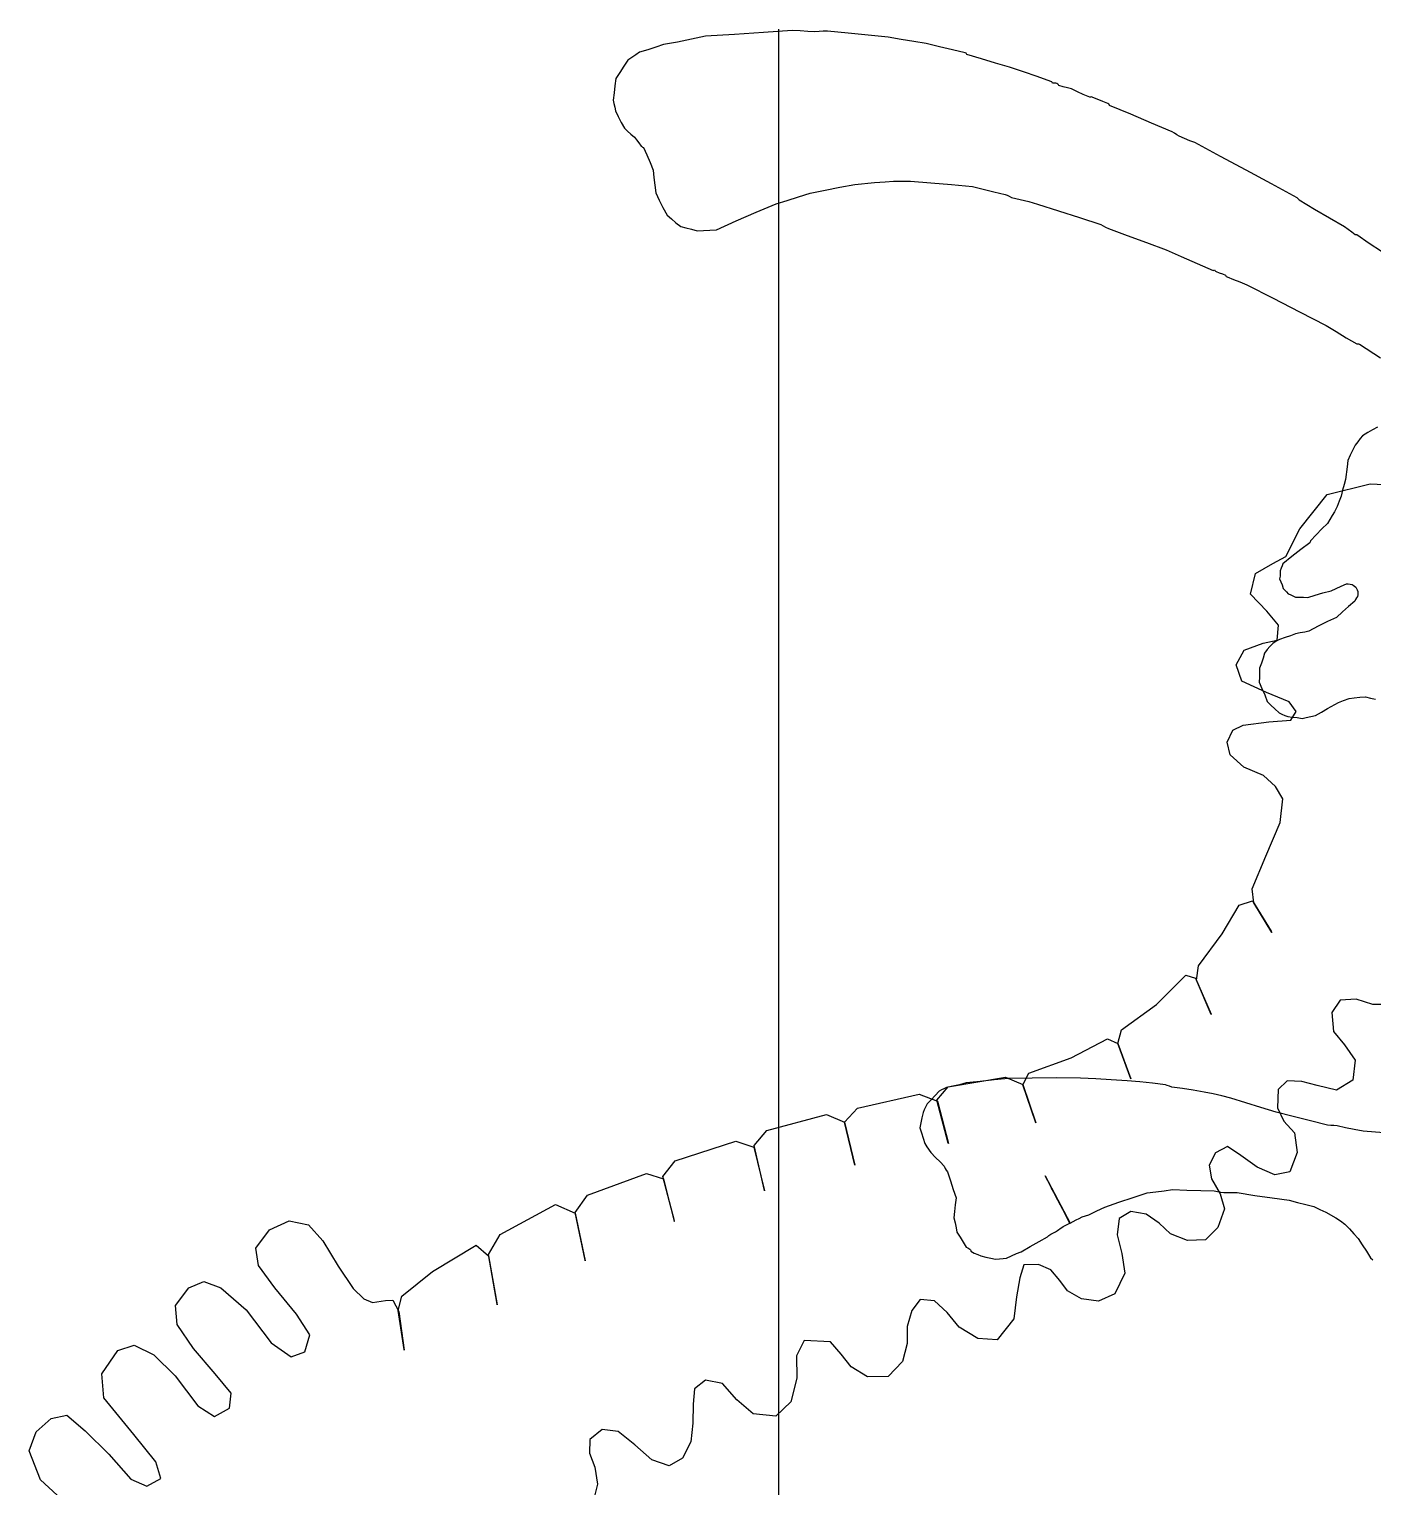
# Model space of a CAD drawing. Extents: x 0 to 192, y -79 to 48.
# Drawn here: x 61.33 to 95.93, y -42.07 to -4.54 of the extents above; entities that cross this region are included whole.
import ezdxf

# ---------------------------------------------------------------- set-up
doc = ezdxf.new("R2010")
doc.units = 0
doc.layers.add('1', color=7, linetype='CONTINUOUS')

msp = doc.modelspace()

# ---------------------------------------------------------------- linework, layer by layer
at = {"layer": '1', "color": 1, "linetype": 'CONTINUOUS'}
for p, q in [((78.0261, -4.872), (77.6612, -4.9374)), ((78.3872, -4.7999), (78.0261, -4.872)), ((78.7466, -4.7219), (78.3872, -4.7999)), ((79.4934, -4.6776), (78.7466, -4.7219)), ((80.2373, -4.626), (79.4934, -4.6776)), ((80.9786, -4.5687), (80.2373, -4.626)), ((80.6242, -4.5381), (80.6242, -79.3794)), ((81.1829, -4.5844), (80.9786, -4.5687)), ((81.3798, -4.5966), (81.1829, -4.5844)), ((81.5656, -4.6051), (81.3798, -4.5966)), ((81.6726, -4.5993), (81.5656, -4.6051)), ((81.78, -4.594), (81.6726, -4.5993)), ((81.8872, -4.5887), (81.78, -4.594)), ((82.4171, -4.6439), (81.8872, -4.5887)), ((82.9385, -4.695), (82.4171, -4.6439)), ((83.4502, -4.7443), (82.9385, -4.695)), ((83.7845, -4.8026), (83.4502, -4.7443)), ((84.1098, -4.8568), (83.7845, -4.8026)), ((84.4255, -4.9085), (84.1098, -4.8568)), ((76.949, -5.2006), (76.8488, -5.2683)), ((77.049, -5.1322), (76.949, -5.2006)), ((77.2623, -5.0712), (77.049, -5.1322)), ((77.4668, -5.0055), (77.2623, -5.0712)), ((77.6612, -4.9374), (77.4668, -5.0055)), ((84.7703, -4.9902), (84.4255, -4.9085)), ((85.1076, -5.0695), (84.7703, -4.9902)), ((85.434, -5.1449), (85.1076, -5.0695)), ((85.4546, -5.1568), (85.434, -5.1449)), ((85.4687, -5.1726), (85.4546, -5.1568)), ((85.477, -5.1907), (85.4687, -5.1726)), ((85.8514, -5.3033), (85.477, -5.1907)), ((76.6456, -5.4938), (76.543, -5.651)), ((76.7488, -5.3366), (76.6456, -5.4938)), ((76.8488, -5.2683), (76.7488, -5.3366)), ((86.2158, -5.4134), (85.8514, -5.3033)), ((86.572, -5.5189), (86.2158, -5.4134)), ((86.9333, -5.6372), (86.572, -5.5189)), ((76.416, -5.9945), (76.3924, -6.1809)), ((76.4398, -5.8079), (76.416, -5.9945)), ((76.543, -5.651), (76.4398, -5.8079)), ((87.2892, -5.7581), (86.9333, -5.6372)), ((87.6384, -5.882), (87.2892, -5.7581)), ((87.6599, -5.8944), (87.6384, -5.882)), ((87.6733, -5.9102), (87.6599, -5.8944)), ((87.6817, -5.928), (87.6733, -5.9102)), ((87.7261, -5.9295), (87.6817, -5.928)), ((87.7654, -5.933), (87.7261, -5.9295)), ((87.797, -5.9403), (87.7654, -5.933)), ((87.8183, -5.9526), (87.797, -5.9403)), ((87.8318, -5.9687), (87.8183, -5.9526)), ((87.8401, -5.9867), (87.8318, -5.9687)), ((87.9586, -6.0194), (87.8401, -5.9867)), ((76.3924, -6.1809), (76.3692, -6.3676)), ((76.3692, -6.3676), (76.3868, -6.4538)), ((88.0673, -6.0504), (87.9586, -6.0194)), ((88.1671, -6.0769), (88.0673, -6.0504)), ((88.3263, -6.1506), (88.1671, -6.0769)), ((88.4743, -6.2201), (88.3263, -6.1506)), ((88.6392, -6.2912), (88.4743, -6.2201)), ((88.6594, -6.2884), (88.6392, -6.2912)), ((88.6777, -6.2798), (88.6594, -6.2884)), ((88.8308, -6.341), (88.6777, -6.2798)), ((88.9742, -6.3996), (88.8308, -6.341)), ((76.3868, -6.4538), (76.408, -6.5469)), ((76.408, -6.5469), (76.4317, -6.6455)), ((76.4317, -6.6455), (76.4984, -6.7903)), ((89.1089, -6.4539), (88.9742, -6.3996)), ((89.1296, -6.4659), (89.1089, -6.4539)), ((89.1437, -6.482), (89.1296, -6.4659)), ((89.152, -6.4997), (89.1437, -6.482)), ((89.6972, -6.7308), (89.152, -6.4997)), ((90.2343, -6.9587), (89.6972, -6.7308)), ((76.4984, -6.7903), (76.5731, -6.9379)), ((76.5731, -6.9379), (76.6583, -7.0889)), ((76.6583, -7.0889), (76.7363, -7.1629)), ((90.7611, -7.1829), (90.2343, -6.9587)), ((76.7363, -7.1629), (76.8221, -7.2395)), ((76.8221, -7.2395), (76.9182, -7.3204)), ((76.9182, -7.3204), (76.9725, -7.3896)), ((76.9725, -7.3896), (77.0298, -7.4664)), ((77.0298, -7.4664), (77.0898, -7.5483)), ((90.8224, -7.2205), (90.7611, -7.1829)), ((90.8834, -7.2579), (90.8224, -7.2205)), ((90.9452, -7.2954), (90.8834, -7.2579)), ((91.0828, -7.3569), (90.9452, -7.2954)), ((91.2176, -7.4108), (91.0828, -7.3569)), ((91.3495, -7.4596), (91.2176, -7.4108)), ((92.0067, -7.8144), (91.3495, -7.4596)), ((77.0898, -7.5483), (77.1033, -7.5638)), ((77.1033, -7.5638), (77.1246, -7.5762)), ((77.1246, -7.5762), (77.1505, -7.5861)), ((77.1505, -7.5861), (77.2363, -7.7721)), ((77.2363, -7.7721), (77.3206, -7.9682)), ((92.6641, -8.1688), (92.0067, -7.8144)), ((77.3206, -7.9682), (77.3997, -8.1727)), ((77.3997, -8.1727), (77.4206, -8.3605)), ((93.3213, -8.5235), (92.6641, -8.1688)), ((77.4206, -8.3605), (77.4439, -8.5539)), ((77.4439, -8.5539), (77.4706, -8.7544)), ((81.8241, -8.6821), (82.207, -8.608)), ((82.207, -8.608), (82.5921, -8.5402)), ((82.5921, -8.5402), (83.1008, -8.4876)), ((83.1008, -8.4876), (83.3695, -8.4663)), ((83.3695, -8.4663), (83.5843, -8.4552)), ((83.5843, -8.4552), (83.8008, -8.4496)), ((83.8008, -8.4496), (84.0211, -8.4513)), ((84.0211, -8.4513), (84.545, -8.4944)), ((84.545, -8.4944), (85.0776, -8.5404)), ((85.0776, -8.5404), (85.6202, -8.5904)), ((85.6202, -8.5904), (85.894, -8.6611)), ((93.9786, -8.8784), (93.3213, -8.5235)), ((77.4706, -8.7544), (77.5567, -8.9406)), ((77.5567, -8.9406), (77.6511, -9.1314)), ((80.5626, -9.0383), (80.8506, -8.9487)), ((80.8506, -8.9487), (81.1439, -8.8576)), ((81.1439, -8.8576), (81.4446, -8.7628)), ((81.4446, -8.7628), (81.8241, -8.6821)), ((85.894, -8.6611), (86.1737, -8.7295)), ((86.1737, -8.7295), (86.46, -8.7946)), ((86.46, -8.7946), (86.5131, -8.8139)), ((86.5131, -8.8139), (86.5685, -8.8389)), ((86.5685, -8.8389), (86.6273, -8.8713)), ((86.6273, -8.8713), (86.8483, -8.9225)), ((86.8483, -8.9225), (87.0718, -8.9796)), ((87.0718, -8.9796), (87.2992, -9.0436)), ((94.0056, -8.903), (93.9786, -8.8784)), ((94.0213, -8.924), (94.0056, -8.903)), ((94.03, -8.9422), (94.0213, -8.924)), ((94.4235, -9.1776), (94.03, -8.9422)), ((77.6511, -9.1314), (77.7559, -9.3249)), ((77.7559, -9.3249), (77.8685, -9.4261)), ((79.536, -9.4747), (80.0483, -9.2536)), ((80.0483, -9.2536), (80.5626, -9.0383)), ((87.2992, -9.0436), (87.8371, -9.2122)), ((87.8371, -9.2122), (88.3781, -9.3858)), ((94.8146, -9.4071), (94.4235, -9.1776)), ((77.8685, -9.4261), (77.9869, -9.5251)), ((77.9869, -9.5251), (78.1118, -9.6207)), ((78.1118, -9.6207), (78.2432, -9.6543)), ((78.2432, -9.6543), (78.3858, -9.6917)), ((78.3858, -9.6917), (78.5359, -9.7319)), ((78.5359, -9.7319), (78.693, -9.7254)), ((78.693, -9.7254), (78.8576, -9.7153)), ((78.8576, -9.7153), (79.0269, -9.7027)), ((79.0269, -9.7027), (79.536, -9.4747)), ((88.3781, -9.3858), (88.9225, -9.5669)), ((88.9225, -9.5669), (88.9835, -9.6041)), ((88.9835, -9.6041), (89.0502, -9.6395)), ((89.0502, -9.6395), (89.124, -9.671)), ((89.124, -9.671), (89.6078, -9.8492)), ((95.2023, -9.6297), (94.8146, -9.4071)), ((95.2983, -9.6948), (95.2023, -9.6297)), ((95.3891, -9.7629), (95.2983, -9.6948)), ((89.6078, -9.8492), (90.1019, -10.0318)), ((90.1019, -10.0318), (90.6042, -10.2164)), ((95.4726, -9.8341), (95.3891, -9.7629)), ((95.4961, -9.8382), (95.4726, -9.8341)), ((95.5115, -9.8379), (95.4961, -9.8382)), ((95.5168, -9.8354), (95.5115, -9.8379)), ((95.8372, -10.0537), (95.5168, -9.8354)), ((96.154, -10.2651), (95.8372, -10.0537)), ((90.6042, -10.2164), (90.9982, -10.3919)), ((90.9982, -10.3919), (91.4041, -10.5713)), ((91.4041, -10.5713), (91.8167, -10.7534)), ((91.8167, -10.7534), (91.8224, -10.751)), ((91.8224, -10.751), (91.8351, -10.7451)), ((91.8351, -10.7451), (91.8529, -10.7368)), ((91.8529, -10.7368), (91.861, -10.7546)), ((91.861, -10.7546), (91.8753, -10.7704)), ((91.8753, -10.7704), (91.8962, -10.7823)), ((91.8962, -10.7823), (91.9753, -10.8119)), ((91.9753, -10.8119), (92.0546, -10.8407)), ((92.0546, -10.8407), (92.1338, -10.8705)), ((92.1338, -10.8705), (92.1422, -10.8884)), ((92.1422, -10.8884), (92.1561, -10.9038)), ((92.1561, -10.9038), (92.1767, -10.9163)), ((92.1767, -10.9163), (92.3381, -10.9801)), ((92.3381, -10.9801), (92.5082, -11.0485)), ((92.5082, -11.0485), (92.6878, -11.1194)), ((92.6878, -11.1194), (93.3593, -11.4675)), ((93.3593, -11.4675), (94.0407, -11.8173)), ((94.0407, -11.8173), (94.7308, -12.1721)), ((94.7308, -12.1721), (94.9838, -12.3251)), ((94.9838, -12.3251), (95.2468, -12.4826)), ((95.2468, -12.4826), (95.5182, -12.6425)), ((95.5182, -12.6425), (95.5388, -12.6392)), ((95.5388, -12.6392), (95.5626, -12.6438)), ((95.5626, -12.6438), (95.5893, -12.6533)), ((95.5893, -12.6533), (96.1273, -12.9972)), ((95.6672, -15.0084), (95.6058, -15.0801)), ((95.7977, -14.9263), (95.6672, -15.0084)), ((95.9242, -14.8524), (95.7977, -14.9263)), ((96.0481, -14.788), (95.9242, -14.8524)), ((95.4122, -15.3736), (95.3485, -15.5064)), ((95.4723, -15.2519), (95.4122, -15.3736)), ((95.5402, -15.161), (95.4723, -15.2519)), ((95.6058, -15.0801), (95.5402, -15.161)), ((95.2816, -15.6468), (95.2677, -15.8068)), ((95.3485, -15.5064), (95.2816, -15.6468)), ((95.2218, -16.135), (95.1882, -16.2665)), ((95.2677, -15.8068), (95.2218, -16.135)), ((94.757083, -16.5199), (95.85785, -16.244667)), ((95.1512, -16.4089), (95.1105, -16.559)), ((95.1882, -16.2665), (95.1512, -16.4089)), ((95.85785, -16.244667), (97.11745, -16.31235)), ((94.052183, -17.4083), (94.757083, -16.5199)), ((95.0078, -16.8259), (94.9463, -16.9642)), ((95.0621, -16.6913), (95.0078, -16.8259)), ((95.1105, -16.559), (95.0621, -16.6913)), ((94.8179, -17.1612), (94.7587, -17.2703)), ((94.881, -17.0597), (94.8179, -17.1612)), ((94.9463, -16.9642), (94.881, -17.0597)), ((93.689667, -18.112283), (94.052183, -17.4083)), ((94.4736, -17.5551), (94.3261, -17.7111)), ((94.6182, -17.4074), (94.4736, -17.5551)), ((94.7587, -17.2703), (94.6182, -17.4074)), ((94.0786, -17.935), (93.8476, -18.114)), ((94.3063, -17.7639), (94.0786, -17.935)), ((94.3163, -17.7372), (94.3063, -17.7639)), ((94.3231, -17.7189), (94.3163, -17.7372)), ((94.3261, -17.7111), (94.3231, -17.7189)), ((92.90605, -18.551517), (93.354933, -18.299017)), ((93.354933, -18.299017), (93.689667, -18.112283)), ((93.593, -18.3563), (93.5709, -18.4171)), ((93.6124, -18.3038), (93.593, -18.3563)), ((93.8476, -18.114), (93.6124, -18.3038)), ((92.778867, -19.0882), (92.90605, -18.551517)), ((93.5402, -18.6218), (93.529, -18.6931)), ((93.529, -18.6931), (93.5622, -18.7652)), ((93.5456, -18.5537), (93.5402, -18.6218)), ((93.5709, -18.4171), (93.5444, -18.4881)), ((93.5444, -18.4881), (93.5456, -18.5537)), ((93.5622, -18.7652), (93.5928, -18.8457)), ((93.2001, -19.5269), (92.778867, -19.0882)), ((93.5928, -18.8457), (93.6195, -18.9362)), ((93.6195, -18.9362), (93.6625, -18.9824)), ((93.6625, -18.9824), (93.7054, -19.0282)), ((93.7054, -19.0282), (93.7488, -19.0741)), ((93.7488, -19.0741), (93.8042, -19.099)), ((93.8042, -19.099), (93.8683, -19.129)), ((93.8683, -19.129), (93.9422, -19.16)), ((94.2538, -19.1701), (94.4451, -19.11)), ((94.4451, -19.11), (94.6459, -19.0547)), ((94.6459, -19.0547), (94.856, -19.0016)), ((94.856, -19.0016), (94.9826, -18.9433)), ((94.9826, -18.9433), (95.1144, -18.8824)), ((95.1144, -18.8824), (95.2537, -18.818)), ((95.2537, -18.818), (95.2981, -18.8196)), ((95.2981, -18.8196), (95.3455, -18.8262)), ((95.3455, -18.8262), (95.3955, -18.8403)), ((95.3955, -18.8403), (95.4246, -18.8554)), ((95.4246, -18.8554), (95.4568, -18.878)), ((95.4568, -18.878), (95.4917, -18.9057)), ((95.4917, -18.9057), (95.5084, -18.9419)), ((95.5084, -18.9419), (95.5251, -18.9782)), ((95.5251, -18.9782), (95.5418, -19.0143)), ((95.5389, -19.1034), (95.5376, -19.1478)), ((95.5401, -19.0586), (95.5389, -19.1034)), ((95.5418, -19.0143), (95.5401, -19.0586)), ((93.9422, -19.16), (94.0366, -19.1603)), ((94.0366, -19.1603), (94.1405, -19.1628)), ((94.1405, -19.1628), (94.2538, -19.1701)), ((95.3065, -19.4076), (95.151, -19.5453)), ((95.4624, -19.2701), (95.3065, -19.4076)), ((95.4842, -19.223), (95.4624, -19.2701)), ((95.5099, -19.1826), (95.4842, -19.223)), ((95.5376, -19.1478), (95.5099, -19.1826)), ((93.502433, -19.8856), (93.2001, -19.5269)), ((93.464983, -20.2725), (93.502433, -19.8856)), ((94.7597, -19.7916), (94.5218, -19.908)), ((94.9952, -19.6831), (94.7597, -19.7916)), ((95.151, -19.5453), (94.9952, -19.6831)), ((93.525, -20.2522), (93.4705, -20.2773)), ((93.6722, -20.206), (93.525, -20.2522)), ((93.8102, -20.1574), (93.6722, -20.206)), ((93.9391, -20.1045), (93.8102, -20.1574)), ((94.0618, -20.0854), (93.9391, -20.1045)), ((94.1758, -20.061), (94.0618, -20.0854)), ((94.28, -20.0353), (94.1758, -20.061)), ((94.5218, -19.908), (94.28, -20.0353)), ((92.408083, -20.905267), (92.612067, -20.528633)), ((92.612067, -20.528633), (93.102883, -20.34455)), ((93.102883, -20.34455), (93.464983, -20.2725)), ((93.1394, -20.6053), (93.1035, -20.7315)), ((93.2073, -20.5148), (93.1394, -20.6053)), ((93.2788, -20.4319), (93.2073, -20.5148)), ((93.3521, -20.3536), (93.2788, -20.4319)), ((93.4136, -20.3103), (93.3521, -20.3536)), ((93.4705, -20.2773), (93.4136, -20.3103)), ((92.560433, -21.322483), (92.408083, -20.905267)), ((93.06, -20.8614), (93.0116, -20.9932)), ((93.0116, -20.9932), (93.0117, -21.1031)), ((93.1035, -20.7315), (93.06, -20.8614)), ((93.189167, -21.614733), (92.560433, -21.322483)), ((93.0071, -21.2216), (93.0004, -21.3499)), ((93.0004, -21.3499), (93.0754, -21.5125)), ((93.0117, -21.1031), (93.0071, -21.2216)), ((93.0754, -21.5125), (93.1452, -21.6776)), ((93.1452, -21.6776), (93.2078, -21.846)), ((93.7787, -21.856467), (93.189167, -21.614733)), ((95.3218, -21.7696), (95.4521, -21.7533)), ((95.4521, -21.7533), (95.5928, -21.7388)), ((95.5928, -21.7388), (95.7419, -21.7294)), ((95.7419, -21.7294), (95.8657, -21.7601)), ((95.8657, -21.7601), (95.9947, -21.7881)), ((93.2078, -21.846), (93.302, -21.941)), ((93.302, -21.941), (93.4064, -22.0397)), ((93.4064, -22.0397), (93.519, -22.1409)), ((93.519, -22.1409), (93.5857, -22.1762)), ((93.959083, -22.10445), (93.7787, -21.856467)), ((93.816767, -22.326633), (93.959083, -22.10445)), ((94.4524, -22.2146), (94.6073, -22.1217)), ((94.6073, -22.1217), (94.761, -22.0283)), ((94.761, -22.0283), (95.0423, -21.8768)), ((95.0423, -21.8768), (95.1771, -21.8212)), ((95.1771, -21.8212), (95.3218, -21.7696)), ((92.32185, -22.58745), (92.5883, -22.455483)), ((92.5883, -22.455483), (93.2496, -22.376283)), ((93.2496, -22.376283), (93.816767, -22.326633)), ((93.5857, -22.1762), (93.6595, -22.2077)), ((93.6595, -22.2077), (93.7389, -22.2371)), ((93.7389, -22.2371), (93.8544, -22.2499)), ((93.8544, -22.2499), (93.9777, -22.2652)), ((93.9777, -22.2652), (94.1119, -22.2843)), ((94.1119, -22.2843), (94.2157, -22.258)), ((94.2157, -22.258), (94.3296, -22.2341)), ((94.3296, -22.2341), (94.4524, -22.2146)), ((92.180883, -22.899233), (92.32185, -22.58745)), ((92.260133, -23.225483), (92.180883, -22.899233)), ((92.605283, -23.542567), (92.260133, -23.225483)), ((93.115, -23.7547), (92.605283, -23.542567)), ((93.423892, -24.039133), (93.115, -23.7547)), ((93.612983, -24.3535), (93.423892, -24.039133)), ((93.545867, -24.968567), (93.612983, -24.3535)), ((93.178283, -25.836433), (93.545867, -24.968567)), ((92.8204, -26.673317), (93.178283, -25.836433)), ((92.488133, -27.0912), (92.828667, -26.978567)), ((92.86695, -27.035883), (92.8204, -26.673317)), ((92.828667, -26.978567), (93.310517, -27.766)), ((92.048983, -27.834767), (92.488133, -27.0912)), ((93.331433, -27.793783), (92.86695, -27.035883)), ((93.310517, -27.766), (93.331433, -27.793783)), ((91.439183, -28.654333), (92.048983, -27.834767)), ((90.354883, -29.655883), (91.11565, -28.89975)), ((91.11565, -28.89975), (91.3598, -28.972767)), ((91.388767, -29.028667), (91.439183, -28.654333)), ((91.3598, -28.972767), (91.763, -29.897833)), ((91.768267, -29.908), (91.388767, -29.028667)), ((95.087817, -29.537283), (94.875433, -29.860367)), ((95.49925, -29.510583), (95.087817, -29.537283)), ((95.928617, -29.6549), (95.49925, -29.510583)), ((96.350633, -29.648417), (95.928617, -29.6549)), ((89.462067, -30.306667), (90.354883, -29.655883)), ((91.763, -29.897833), (91.768267, -29.908)), ((94.875433, -29.860367), (94.913617, -30.343333)), ((89.360083, -30.6562), (89.462067, -30.306667)), ((94.913617, -30.343333), (95.202983, -30.689383)), ((88.161067, -31.0276), (89.097283, -30.53485)), ((89.097283, -30.53485), (89.360083, -30.6562)), ((89.360083, -30.6562), (89.701617, -31.5618)), ((89.701617, -31.5618), (89.360083, -30.6562)), ((95.202983, -30.689383), (95.477683, -31.0817)), ((87.074817, -31.417783), (88.161067, -31.0276)), ((95.477683, -31.0817), (95.41155, -31.59955)), ((84.998267, -31.7745), (86.467733, -31.5269)), ((86.467733, -31.5269), (86.91825, -31.711883)), ((86.920883, -31.71695), (87.074817, -31.417783)), ((84.7652, -31.8792), (84.6628, -31.9963)), ((84.704283, -32.11415), (84.998267, -31.7745)), ((84.8212, -31.85), (84.7652, -31.8792)), ((84.8833, -31.8203), (84.8212, -31.85)), ((84.9526, -31.7894), (84.8833, -31.8203)), ((85.1149, -31.7572), (84.9526, -31.7894)), ((85.2838, -31.7161), (85.1149, -31.7572)), ((85.4578, -31.6687), (85.2838, -31.7161)), ((85.8152, -31.6324), (85.4578, -31.6687)), ((86.1781, -31.5953), (85.8152, -31.6324)), ((86.5491, -31.5566), (86.1781, -31.5953)), ((87.1585, -31.5471), (86.5491, -31.5566)), ((86.91825, -31.711883), (87.25085, -32.699417)), ((87.25085, -32.699417), (86.920883, -31.71695)), ((87.7772, -31.5439), (87.1585, -31.5471)), ((88.4025, -31.5456), (87.7772, -31.5439)), ((88.7943, -31.5644), (88.4025, -31.5456)), ((89.1956, -31.5877), (88.7943, -31.5644)), ((89.6037, -31.6176), (89.1956, -31.5877)), ((89.9306, -31.6464), (89.6037, -31.6176)), ((89.701617, -31.5618), (89.701617, -31.5618)), ((90.2589, -31.6813), (89.9306, -31.6464)), ((90.588, -31.7244), (90.2589, -31.6813)), ((90.6364, -31.7369), (90.588, -31.7244)), ((90.6935, -31.7536), (90.6364, -31.7369)), ((90.7581, -31.7779), (90.6935, -31.7536)), ((91.0263, -31.8161), (90.7581, -31.7779)), ((91.3012, -31.8595), (91.0263, -31.8161)), ((91.5854, -31.9093), (91.3012, -31.8595)), ((93.494283, -31.841283), (93.4761, -32.3149)), ((93.726167, -31.617717), (93.494283, -31.841283)), ((94.102383, -31.634917), (93.726167, -31.617717)), ((94.49795, -31.738933), (94.102383, -31.634917)), ((94.996033, -31.854133), (94.49795, -31.738933)), ((95.41155, -31.59955), (94.996033, -31.854133)), ((82.658533, -32.319483), (84.249067, -31.957417)), ((84.249067, -31.957417), (84.71745, -32.139567)), ((84.4547, -32.2105), (84.4133, -32.2917)), ((84.5594, -32.1072), (84.4547, -32.2105)), ((84.6628, -31.9963), (84.5594, -32.1072)), ((84.997817, -33.22515), (84.704283, -32.11415)), ((84.71745, -32.139567), (85.00045, -33.230233)), ((91.814, -31.954), (91.5854, -31.9093)), ((92.0438, -32.0042), (91.814, -31.954)), ((92.275, -32.0624), (92.0438, -32.0042)), ((92.657, -32.1835), (92.275, -32.0624)), ((93.0448, -32.3033), (92.657, -32.1835)), ((80.321833, -32.8951), (81.863017, -32.487767)), ((81.863017, -32.487767), (82.323933, -32.68025)), ((82.326583, -32.685317), (82.658533, -32.319483)), ((84.316, -32.5692), (84.2906, -32.7003)), ((84.3485, -32.4289), (84.316, -32.5692)), ((84.3783, -32.3637), (84.3485, -32.4289)), ((84.4133, -32.2917), (84.3783, -32.3637)), ((93.441, -32.422), (93.0448, -32.3033)), ((93.8815, -32.5342), (93.441, -32.422)), ((93.4761, -32.3149), (93.64, -32.655183)), ((94.3229, -32.6455), (93.8815, -32.5342)), ((94.764, -32.7575), (94.3229, -32.6455)), ((80.003083, -33.2863), (80.321833, -32.8951)), ((82.323933, -32.68025), (82.589317, -33.786583)), ((82.589317, -33.786583), (82.326583, -32.685317)), ((84.2906, -32.7003), (84.2696, -32.8243)), ((84.2696, -32.8243), (84.3113, -32.9591)), ((84.3113, -32.9591), (84.3529, -33.0937)), ((87.25085, -32.699417), (87.25085, -32.699417)), ((93.64, -32.655183), (93.913333, -32.958033)), ((93.913333, -32.958033), (93.9775, -33.4662)), ((94.8457, -32.7649), (94.764, -32.7575)), ((94.9279, -32.7716), (94.8457, -32.7649)), ((95.0093, -32.7788), (94.9279, -32.7716)), ((95.2246, -32.8255), (95.0093, -32.7788)), ((95.4474, -32.8709), (95.2246, -32.8255)), ((95.6762, -32.9151), (95.4474, -32.8709)), ((96.2134, -32.9577), (95.6762, -32.9151)), ((77.962767, -33.675833), (79.530633, -33.170767)), ((79.530633, -33.170767), (79.990917, -33.324883)), ((79.990917, -33.324883), (80.264183, -34.446417)), ((80.266617, -34.4387), (80.003083, -33.2863)), ((84.3529, -33.0937), (84.394, -33.2282)), ((84.394, -33.2282), (84.448, -33.3145)), ((84.448, -33.3145), (84.5526, -33.4656)), ((85.00045, -33.230233), (84.997817, -33.22515)), ((92.18695, -33.306917), (91.88, -33.472733)), ((92.533367, -33.53955), (92.18695, -33.306917)), ((77.646833, -34.0849), (77.962767, -33.675833)), ((84.5526, -33.4656), (84.6727, -33.5875)), ((84.6727, -33.5875), (84.7861, -33.7047)), ((84.7861, -33.7047), (84.8902, -33.8155)), ((91.88, -33.472733), (91.716183, -33.78995)), ((92.955067, -33.8426), (92.533367, -33.53955)), ((93.9775, -33.4662), (93.7908, -33.96285)), ((75.707583, -34.55715), (77.223517, -34.00175)), ((77.223517, -34.00175), (77.668183, -34.1382)), ((77.9459, -35.218733), (77.646833, -34.0849)), ((77.668183, -34.1382), (77.935983, -35.236767)), ((82.589317, -33.786583), (82.589317, -33.786583)), ((84.8902, -33.8155), (84.9193, -33.8709)), ((84.9193, -33.8709), (84.9473, -33.9211)), ((84.9473, -33.9211), (84.974, -33.9635)), ((84.974, -33.9635), (85.0508, -34.1931)), ((87.5278, -34.1311), (87.4905, -34.0592)), ((87.4905, -34.0592), (87.4905, -34.0592)), ((87.4905, -34.0592), (87.4905, -34.0592)), ((87.4905, -34.0592), (87.4905, -34.0592)), ((87.4905, -34.0592), (87.4905, -34.0592)), ((87.4905, -34.0592), (87.4905, -34.0592)), ((87.4905, -34.0592), (87.4905, -34.0592)), ((87.4905, -34.0592), (87.4905, -34.0592)), ((87.4905, -34.0592), (87.4905, -34.0592)), ((87.4905, -34.0592), (88.1319, -35.2804)), ((87.5585, -34.1913), (87.5278, -34.1311)), ((91.716183, -33.78995), (91.778017, -34.144567)), ((91.778017, -34.144567), (92.001367, -34.52495)), ((93.405783, -34.040383), (92.955067, -33.8426)), ((93.7908, -33.96285), (93.405783, -34.040383)), ((80.264183, -34.446417), (80.266617, -34.4387)), ((85.0508, -34.1931), (85.1266, -34.4169)), ((85.1266, -34.4169), (85.2009, -34.6331)), ((87.6043, -34.2787), (87.5585, -34.1913)), ((87.6588, -34.3792), (87.6043, -34.2787)), ((87.713, -34.4834), (87.6588, -34.3792)), ((87.7608, -34.5794), (87.713, -34.4834)), ((89.7553, -34.6184), (90.1203, -34.4999)), ((90.1203, -34.4999), (90.3384, -34.4793)), ((90.3384, -34.4793), (90.556, -34.4515)), ((90.556, -34.4515), (90.7723, -34.4173)), ((90.7723, -34.4173), (91.1377, -34.4339)), ((91.1377, -34.4339), (91.4963, -34.4439)), ((91.4963, -34.4439), (91.8458, -34.4489)), ((91.8458, -34.4489), (91.9301, -34.47)), ((91.9301, -34.47), (92.0127, -34.4829)), ((92.001367, -34.52495), (92.1072, -34.914767)), ((92.0127, -34.4829), (92.0945, -34.4902)), ((92.0945, -34.4902), (92.2152, -34.4913)), ((92.2152, -34.4913), (92.3309, -34.4933)), ((92.3309, -34.4933), (92.4379, -34.4963)), ((92.4379, -34.4963), (92.8928, -34.5656)), ((73.456833, -35.572633), (74.888833, -34.799033)), ((74.888833, -34.799033), (75.394717, -35.023567)), ((75.39225, -35.0046), (75.707583, -34.55715)), ((85.175, -34.8126), (85.1557, -34.9831)), ((85.2009, -34.6331), (85.175, -34.8126)), ((87.9466, -34.9281), (87.7608, -34.5794)), ((88.823, -34.9676), (89.0301, -34.874)), ((89.0301, -34.874), (89.392, -34.7425)), ((89.392, -34.7425), (89.7553, -34.6184)), ((92.8928, -34.5656), (93.3403, -34.63)), ((93.3403, -34.63), (93.7787, -34.6875)), ((93.7787, -34.6875), (93.9902, -34.7488)), ((93.9902, -34.7488), (94.2006, -34.802)), ((94.2006, -34.802), (94.4097, -34.8499)), ((94.4097, -34.8499), (94.5629, -34.9265)), ((67.518183, -35.452783), (68.028683, -35.2198)), ((68.028683, -35.2198), (68.521483, -35.324883)), ((75.64685, -36.239), (75.39225, -35.0046)), ((75.394717, -35.023567), (75.652117, -36.249167)), ((77.935983, -35.236767), (77.9459, -35.218733)), ((85.1557, -34.9831), (85.1413, -35.1466)), ((85.1413, -35.1466), (85.1757, -35.2762)), ((85.1757, -35.2762), (85.201, -35.3992)), ((88.0014, -35.033), (87.9466, -34.9281)), ((87.9573, -35.3661), (88.1305, -35.2805)), ((88.0443, -35.1161), (88.0014, -35.033)), ((88.1305, -35.2805), (88.0443, -35.1161)), ((88.1319, -35.2804), (88.2901, -35.1932)), ((88.1319, -35.2804), (88.1319, -35.2804)), ((88.1319, -35.2804), (88.1319, -35.2804)), ((88.2901, -35.1932), (88.3695, -35.1603)), ((88.3695, -35.1603), (88.449, -35.1155)), ((88.449, -35.1155), (88.6166, -35.0665)), ((88.6166, -35.0665), (88.823, -34.9676)), ((89.39955, -35.16105), (89.349883, -35.586433)), ((89.6986, -34.979933), (89.39955, -35.16105)), ((90.09615, -35.050533), (89.6986, -34.979933)), ((90.424683, -35.286), (90.09615, -35.050533)), ((92.1072, -34.914767), (91.935567, -35.390767)), ((94.5629, -34.9265), (94.7153, -34.9973)), ((94.7153, -34.9973), (94.9801, -35.1428)), ((94.9801, -35.1428), (95.0937, -35.2257)), ((95.0937, -35.2257), (95.2079, -35.3084)), ((67.1726, -35.928817), (67.518183, -35.452783)), ((68.521483, -35.324883), (68.896217, -35.736167)), ((73.1609, -36.092933), (73.456833, -35.572633)), ((85.201, -35.3992), (85.2198, -35.5171)), ((85.2198, -35.5171), (85.3007, -35.6458)), ((85.3007, -35.6458), (85.3815, -35.7738)), ((87.334, -35.7535), (87.5568, -35.6315)), ((87.5568, -35.6315), (87.5858, -35.6013)), ((87.5858, -35.6013), (87.6406, -35.5688)), ((87.6406, -35.5688), (87.6935, -35.5431)), ((87.6935, -35.5431), (87.7593, -35.5032)), ((87.7593, -35.5032), (87.8074, -35.4733)), ((87.8074, -35.4733), (87.8467, -35.4439)), ((87.8467, -35.4439), (87.867, -35.4272)), ((87.867, -35.4272), (87.9573, -35.3661)), ((89.349883, -35.586433), (89.462217, -36.063133)), ((90.715483, -35.560417), (90.424683, -35.286)), ((91.1581, -35.730167), (90.715483, -35.560417)), ((91.935567, -35.390767), (91.62335, -35.70765)), ((95.2079, -35.3084), (95.3279, -35.4305)), ((95.3279, -35.4305), (95.4423, -35.5536)), ((95.4423, -35.5536), (95.5488, -35.6779)), ((67.235783, -36.373), (67.1726, -35.928817)), ((68.896217, -35.736167), (69.292683, -36.387617)), ((71.721483, -36.524633), (72.841867, -35.845567)), ((72.841867, -35.845567), (73.157967, -36.126467)), ((85.3815, -35.7738), (85.4621, -35.9021)), ((85.4621, -35.9021), (85.4989, -35.9166)), ((85.4989, -35.9166), (85.5278, -35.9325)), ((85.5278, -35.9325), (85.5501, -35.949)), ((85.5501, -35.949), (85.5671, -35.9664)), ((85.5671, -35.9664), (85.5763, -35.985)), ((85.5763, -35.985), (85.5795, -36.0048)), ((85.5795, -36.0048), (85.6675, -36.0516)), ((86.7526, -36.0671), (86.8723, -36.0219)), ((86.8723, -36.0219), (87.1069, -35.8842)), ((87.1069, -35.8842), (87.334, -35.7535)), ((91.62335, -35.70765), (91.1581, -35.730167)), ((95.5488, -35.6779), (95.6551, -35.8424)), ((95.6551, -35.8424), (95.7619, -36.007)), ((95.7619, -36.007), (95.8688, -36.1715)), ((67.656533, -36.947283), (67.235783, -36.373)), ((69.292683, -36.387617), (69.67775, -36.967617)), ((73.157967, -36.126467), (73.385467, -37.38145)), ((73.3853, -37.368667), (73.1609, -36.092933)), ((75.652117, -36.249167), (75.64685, -36.239)), ((85.6675, -36.0516), (85.7545, -36.0921)), ((85.7545, -36.0921), (85.8402, -36.1246)), ((85.8402, -36.1246), (85.9664, -36.1592)), ((85.9664, -36.1592), (86.0918, -36.1857)), ((86.0918, -36.1857), (86.216, -36.2065)), ((86.216, -36.2065), (86.3165, -36.2049)), ((86.3165, -36.2049), (86.4101, -36.1958)), ((86.4101, -36.1958), (86.4945, -36.1826)), ((86.4945, -36.1826), (86.6264, -36.1216)), ((86.6264, -36.1216), (86.7526, -36.0671)), ((86.9472, -36.3576), (86.842367, -36.6892)), ((87.3231, -36.34925), (86.9472, -36.3576)), ((87.639867, -36.48765), (87.3231, -36.34925)), ((89.462217, -36.063133), (89.54695, -36.573533)), ((95.8688, -36.1715), (95.9312, -36.2222)), ((65.4414, -36.9506), (65.830183, -36.780867)), ((65.830183, -36.780867), (66.270167, -36.94555)), ((70.931517, -37.160683), (71.721483, -36.524633)), ((86.842367, -36.6892), (86.750233, -37.1818)), ((87.869167, -36.755317), (87.639867, -36.48765)), ((88.0678, -37.026017), (87.869167, -36.755317)), ((89.54695, -36.573533), (89.286567, -37.10205)), ((65.103133, -37.403533), (65.4414, -36.9506)), ((66.270167, -36.94555), (66.921067, -37.516383)), ((68.21715, -37.6295), (67.656533, -36.947283)), ((69.67775, -36.967617), (69.950383, -37.23205)), ((88.426567, -37.2329), (88.0678, -37.026017)), ((89.286567, -37.10205), (88.869967, -37.2926)), ((65.138967, -37.894225), (65.103133, -37.403533)), ((66.921067, -37.516383), (67.566067, -38.360983)), ((69.950383, -37.23205), (70.176817, -37.3207)), ((70.176817, -37.3207), (70.503383, -37.271667)), ((70.503383, -37.271667), (70.69225, -37.2647)), ((70.69225, -37.2647), (70.853233, -37.560483)), ((70.835, -37.533117), (70.931517, -37.160683)), ((70.988733, -38.536217), (70.835, -37.533117)), ((73.385467, -37.38145), (73.3853, -37.368667)), ((84.06215, -37.5274), (83.935567, -37.941283)), ((84.277833, -37.247833), (84.06215, -37.5274)), ((84.639067, -37.2858), (84.277833, -37.247833)), ((84.968533, -37.585267), (84.639067, -37.2858)), ((86.750233, -37.1818), (86.687417, -37.743067)), ((88.869967, -37.2926), (88.426567, -37.2329)), ((65.568, -38.5094), (65.138967, -37.894225)), ((68.55795, -38.161583), (68.21715, -37.6295)), ((70.853233, -37.560483), (70.983883, -38.551633)), ((85.2814, -37.964217), (84.968533, -37.585267)), ((86.687417, -37.743067), (86.25335, -38.284383)), ((68.429233, -38.595983), (68.55795, -38.161583)), ((83.935567, -37.941283), (83.9373, -38.3788)), ((85.761733, -38.256067), (85.2814, -37.964217)), ((86.25335, -38.284383), (85.761733, -38.256067)), ((63.20695, -39.162083), (63.612017, -38.5648)), ((63.612017, -38.5648), (64.037117, -38.42785)), ((64.037117, -38.42785), (64.539783, -38.675983)), ((66.125608, -39.160883), (65.568, -38.5094)), ((67.566067, -38.360983), (68.075633, -38.721583)), ((68.075633, -38.721583), (68.429233, -38.595983)), ((70.983883, -38.551633), (70.988733, -38.536217)), ((81.288633, -38.304283), (81.09265, -38.696117)), ((81.964433, -38.33995), (81.288633, -38.304283)), ((82.243033, -38.652917), (81.964433, -38.33995)), ((82.4989, -38.9841), (82.243033, -38.652917)), ((83.9373, -38.3788), (83.8193, -38.846183)), ((64.539783, -38.675983), (65.090433, -39.215067)), ((81.09265, -38.696117), (81.101633, -39.271583)), ((82.919767, -39.236033), (82.4989, -38.9841)), ((83.8193, -38.846183), (83.451783, -39.2305)), ((63.252483, -39.783117), (63.20695, -39.162083)), ((65.090433, -39.215067), (65.678067, -39.986367)), ((66.534983, -39.6637), (66.125608, -39.160883)), ((78.746633, -39.328133), (78.466017, -39.544767)), ((79.1828, -39.411017), (78.746633, -39.328133)), ((81.101633, -39.271583), (80.947417, -39.8803)), ((83.451783, -39.2305), (82.919767, -39.236033)), ((64.029383, -40.720383), (63.252483, -39.783117)), ((66.489833, -40.048117), (66.534983, -39.6637)), ((78.466017, -39.544767), (78.428817, -39.944433)), ((79.555067, -39.830017), (79.1828, -39.411017)), ((65.678067, -39.986367), (66.1044, -40.261233)), ((66.1044, -40.261233), (66.489833, -40.048117)), ((78.428817, -39.944433), (78.423633, -40.430633)), ((79.97005, -40.194683), (79.555067, -39.830017)), ((80.947417, -39.8803), (80.561883, -40.254683)), ((61.51645, -40.65915), (61.9024, -40.310417)), ((61.9024, -40.310417), (62.302717, -40.224933)), ((62.302717, -40.224933), (62.7771, -40.629533)), ((78.423633, -40.430633), (78.369633, -40.909933)), ((80.561883, -40.254683), (79.97005, -40.194683)), ((61.332233, -41.148017), (61.51645, -40.65915)), ((62.7771, -40.629533), (63.387633, -41.234183)), ((64.598033, -41.4306), (64.029383, -40.720383)), ((75.7699, -40.8551), (75.760033, -41.208333)), ((76.085567, -40.594467), (75.7699, -40.8551)), ((76.498167, -40.644367), (76.085567, -40.594467)), ((76.928233, -40.9883), (76.498167, -40.644367)), ((78.369633, -40.909933), (78.158817, -41.3353)), ((61.627767, -41.890517), (61.332233, -41.148017)), ((63.387633, -41.234183), (63.950017, -41.87035)), ((75.760033, -41.208333), (75.898533, -41.561867)), ((77.36145, -41.375667), (76.928233, -40.9883)), ((64.722333, -41.85595), (64.598033, -41.4306)), ((75.898533, -41.561867), (75.96685, -42.003417)), ((77.8089, -41.53), (77.36145, -41.375667)), ((78.158817, -41.3353), (77.8089, -41.53)), ((62.377933, -42.590283), (61.627767, -41.890517)), ((63.950017, -41.87035), (64.359533, -42.050783)), ((64.359533, -42.050783), (64.722333, -41.85595)), ((75.96685, -42.003417), (75.827083, -42.5531))]:
    msp.add_line(p, q, dxfattribs=at)

doc.saveas('drawing.dxf')
